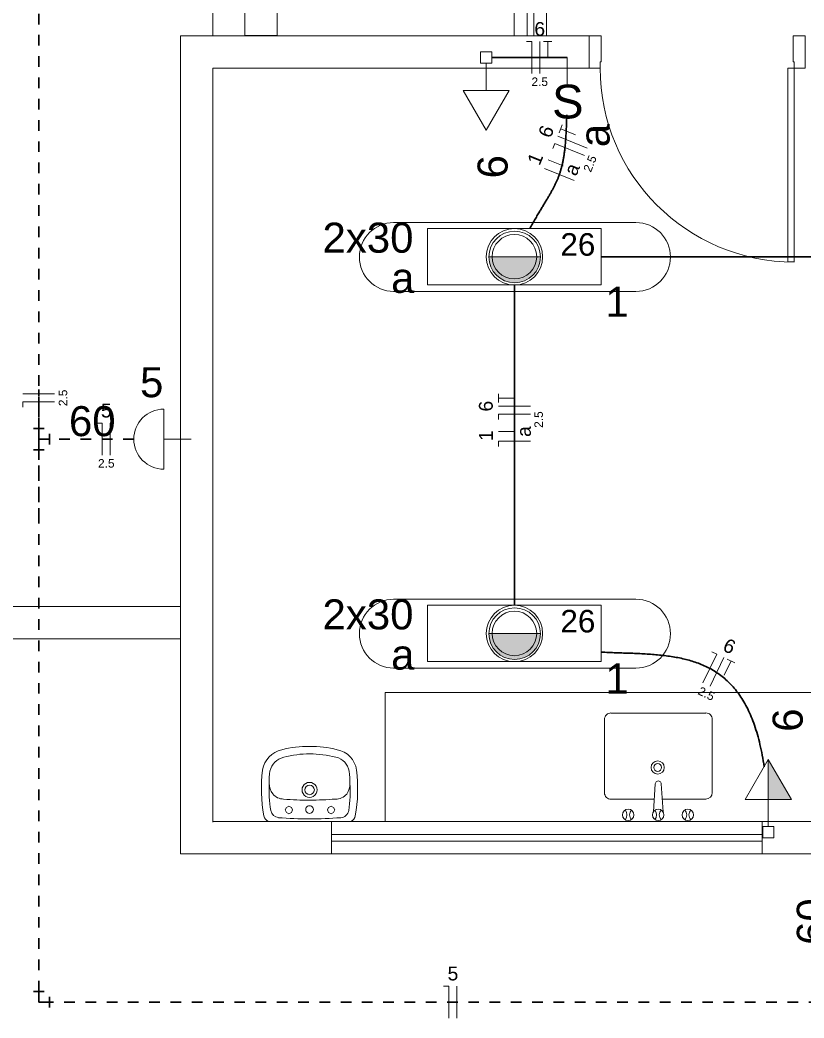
# Model space of a CAD drawing. Header units: millimetres. Extents: x 0 to 321, y -39 to 66.
# Drawn here: x 15.71 to 23.08, y 21.24 to 30.62 of the extents above; entities that cross this region are included whole.
import ezdxf

# ---------------------------------------------------------------- set-up
doc = ezdxf.new("R2010")
doc.units = ezdxf.units.MM
doc.header["$LTSCALE"] = 0.5
doc.header["$MEASUREMENT"] = 0
doc.linetypes.add('DOT2', pattern=[3.175, 0, -3.175])
for name, color, linetype, lineweight in [('Arquitetura', 8, 'Continuous', 5), ('EL-Condutos', 4, 'Continuous', 30), ('EL-Fios', 9, 'Continuous', 20), ('EL-Textos fios', 7, 'Continuous', 20), ('EL-Textos pontos', 5, 'Continuous', 20), ('P-SIMBOL', 5, 'Continuous', 20)]:
    doc.layers.add(name, color=color, linetype=linetype, lineweight=lineweight)
doc.styles.add('Arial', font='arial.ttf')

msp = doc.modelspace()

# ---------------------------------------------------------------- hatches: boundary and pattern name
at = {"layer": 'Arquitetura', "linetype": 'Continuous'}
for points in [[(20.357, 28.15), (20.379, 28.151), (20.4, 28.153), (20.42, 28.158), (20.44, 28.164), (20.46, 28.172), (20.479, 28.182), (20.496, 28.194), (20.513, 28.206), (20.529, 28.221), (20.543, 28.236), (20.556, 28.253), (20.567, 28.271), (20.577, 28.29), (20.585, 28.309), (20.591, 28.329), (20.596, 28.35), (20.599, 28.371), (20.6, 28.392), (20.6, 28.393), (20.6, 28.393), (20.6, 28.393), (20.6, 28.393), (20.6, 28.393), (20.6, 28.393), (20.6, 28.393), (20.6, 28.393), (20.6, 28.393), (20.6, 28.393), (20.6, 28.393), (20.6, 28.393), (20.6, 28.393), (20.6, 28.393), (20.6, 28.393), (20.6, 28.393), (20.6, 28.393), (20.6, 28.393), (20.6, 28.393), (20.6, 28.393), (20.6, 28.393), (20.6, 28.393), (20.6, 28.393), (20.6, 28.393), (20.6, 28.393), (20.6, 28.393), (20.6, 28.393), (20.6, 28.393), (20.6, 28.393), (20.6, 28.393), (20.6, 28.393), (20.6, 28.393), (20.6, 28.393), (20.6, 28.393), (20.6, 28.393), (20.6, 28.393), (20.6, 28.393), (20.6, 28.393), (20.6, 28.393), (20.6, 28.393), (20.6, 28.393), (20.6, 28.393), (20.6, 28.393), (20.6, 28.393), (20.6, 28.393), (20.6, 28.393), (20.6, 28.393), (20.6, 28.393), (20.6, 28.393), (20.6, 28.393), (20.6, 28.393), (20.6, 28.393), (20.6, 28.393), (20.6, 28.393), (20.6, 28.393), (20.6, 28.393), (20.6, 28.393), (20.6, 28.393), (20.6, 28.393), (20.6, 28.393), (20.6, 28.393), (20.6, 28.393), (20.6, 28.393), (20.6, 28.393), (20.6, 28.393), (20.6, 28.393), (20.6, 28.393), (20.6, 28.393), (20.6, 28.393), (20.6, 28.393), (20.6, 28.393), (20.6, 28.393), (20.6, 28.393), (20.115, 28.394), (20.115, 28.393), (20.115, 28.393), (20.115, 28.393), (20.115, 28.393), (20.115, 28.393), (20.115, 28.393), (20.115, 28.393), (20.115, 28.393), (20.115, 28.393), (20.115, 28.393), (20.115, 28.393), (20.115, 28.393), (20.115, 28.393), (20.115, 28.393), (20.115, 28.393), (20.115, 28.393), (20.115, 28.393), (20.115, 28.393), (20.115, 28.393), (20.115, 28.393), (20.115, 28.393), (20.115, 28.393), (20.115, 28.393), (20.115, 28.393), (20.115, 28.393), (20.115, 28.393), (20.115, 28.393), (20.115, 28.393), (20.115, 28.393), (20.115, 28.393), (20.115, 28.393), (20.115, 28.393), (20.115, 28.393), (20.115, 28.393), (20.115, 28.393), (20.115, 28.393), (20.115, 28.393), (20.115, 28.393), (20.115, 28.393), (20.115, 28.393), (20.115, 28.393), (20.115, 28.393), (20.115, 28.393), (20.115, 28.393), (20.115, 28.393), (20.115, 28.393), (20.115, 28.393), (20.115, 28.393), (20.115, 28.393), (20.115, 28.393), (20.115, 28.393), (20.115, 28.393), (20.115, 28.393), (20.115, 28.393), (20.115, 28.393), (20.115, 28.393), (20.115, 28.393), (20.115, 28.393), (20.115, 28.393), (20.115, 28.393), (20.115, 28.393), (20.115, 28.393), (20.115, 28.393), (20.115, 28.393), (20.115, 28.393), (20.115, 28.393), (20.115, 28.393), (20.115, 28.393), (20.115, 28.393), (20.115, 28.393), (20.115, 28.393), (20.115, 28.393), (20.115, 28.393), (20.115, 28.392), (20.116, 28.371), (20.119, 28.35), (20.123, 28.329), (20.13, 28.309), (20.138, 28.29), (20.148, 28.271), (20.159, 28.253), (20.172, 28.236), (20.186, 28.221), (20.202, 28.206), (20.218, 28.194), (20.236, 28.182), (20.255, 28.172), (20.275, 28.164), (20.295, 28.158), (20.315, 28.153), (20.336, 28.151), (20.357, 28.15), (20.357, 28.15)], [(20.357, 24.608), (20.379, 24.608), (20.4, 24.611), (20.42, 24.616), (20.44, 24.622), (20.46, 24.63), (20.479, 24.64), (20.496, 24.651), (20.513, 24.664), (20.529, 24.679), (20.543, 24.694), (20.556, 24.711), (20.567, 24.729), (20.577, 24.747), (20.585, 24.767), (20.591, 24.787), (20.596, 24.808), (20.599, 24.829), (20.6, 24.85), (20.6, 24.851), (20.6, 24.851), (20.6, 24.851), (20.6, 24.851), (20.6, 24.851), (20.6, 24.851), (20.6, 24.851), (20.6, 24.851), (20.6, 24.851), (20.6, 24.851), (20.6, 24.851), (20.6, 24.851), (20.6, 24.851), (20.6, 24.851), (20.6, 24.851), (20.6, 24.851), (20.6, 24.851), (20.6, 24.851), (20.6, 24.851), (20.6, 24.851), (20.6, 24.851), (20.6, 24.851), (20.6, 24.851), (20.6, 24.851), (20.6, 24.851), (20.6, 24.851), (20.6, 24.851), (20.6, 24.851), (20.6, 24.851), (20.6, 24.851), (20.6, 24.851), (20.6, 24.851), (20.6, 24.851), (20.6, 24.851), (20.6, 24.851), (20.6, 24.851), (20.6, 24.851), (20.6, 24.851), (20.6, 24.851), (20.6, 24.851), (20.6, 24.851), (20.6, 24.851), (20.6, 24.851), (20.6, 24.851), (20.6, 24.851), (20.6, 24.851), (20.6, 24.851), (20.6, 24.851), (20.6, 24.851), (20.6, 24.851), (20.6, 24.851), (20.6, 24.851), (20.6, 24.851), (20.6, 24.851), (20.6, 24.851), (20.6, 24.851), (20.6, 24.851), (20.6, 24.851), (20.6, 24.851), (20.6, 24.851), (20.6, 24.851), (20.6, 24.851), (20.6, 24.851), (20.6, 24.851), (20.6, 24.851), (20.6, 24.851), (20.6, 24.851), (20.6, 24.851), (20.6, 24.851), (20.6, 24.851), (20.6, 24.851), (20.6, 24.851), (20.6, 24.851), (20.115, 24.852), (20.115, 24.851), (20.115, 24.851), (20.115, 24.851), (20.115, 24.851), (20.115, 24.851), (20.115, 24.851), (20.115, 24.851), (20.115, 24.851), (20.115, 24.851), (20.115, 24.851), (20.115, 24.851), (20.115, 24.851), (20.115, 24.851), (20.115, 24.851), (20.115, 24.851), (20.115, 24.851), (20.115, 24.851), (20.115, 24.851), (20.115, 24.851), (20.115, 24.851), (20.115, 24.851), (20.115, 24.851), (20.115, 24.851), (20.115, 24.851), (20.115, 24.851), (20.115, 24.851), (20.115, 24.851), (20.115, 24.851), (20.115, 24.851), (20.115, 24.851), (20.115, 24.851), (20.115, 24.851), (20.115, 24.851), (20.115, 24.851), (20.115, 24.851), (20.115, 24.851), (20.115, 24.851), (20.115, 24.851), (20.115, 24.851), (20.115, 24.851), (20.115, 24.851), (20.115, 24.851), (20.115, 24.851), (20.115, 24.851), (20.115, 24.851), (20.115, 24.851), (20.115, 24.851), (20.115, 24.851), (20.115, 24.851), (20.115, 24.851), (20.115, 24.851), (20.115, 24.851), (20.115, 24.851), (20.115, 24.851), (20.115, 24.851), (20.115, 24.851), (20.115, 24.851), (20.115, 24.851), (20.115, 24.851), (20.115, 24.851), (20.115, 24.851), (20.115, 24.851), (20.115, 24.851), (20.115, 24.851), (20.115, 24.851), (20.115, 24.851), (20.115, 24.851), (20.115, 24.851), (20.115, 24.851), (20.115, 24.851), (20.115, 24.851), (20.115, 24.851), (20.115, 24.851), (20.115, 24.85), (20.116, 24.829), (20.119, 24.808), (20.123, 24.787), (20.13, 24.767), (20.138, 24.747), (20.148, 24.729), (20.159, 24.711), (20.172, 24.694), (20.186, 24.679), (20.202, 24.664), (20.218, 24.651), (20.236, 24.64), (20.255, 24.63), (20.275, 24.622), (20.295, 24.616), (20.315, 24.611), (20.336, 24.608), (20.357, 24.608), (20.357, 24.608)]]:
    msp.add_hatch(color=256, dxfattribs=at).paths.add_polyline_path(points)
at = {"layer": 'P-SIMBOL', "linetype": 'Continuous'}
msp.add_hatch(color=256, dxfattribs=at).paths.add_polyline_path([(22.7421, 23.292), (22.7421, 23.6671), (22.9586, 23.2921)])

# ---------------------------------------------------------------- linework, layer by layer
at = {"layer": 'Arquitetura'}
for p, q in [((17.52, 34.521), (17.52, 30.469)), ((20.353, 34.521), (20.353, 30.471)), ((20.474, 30.471), (20.474, 34.524)), ((20.536, 30.471), (20.536, 34.524)), ((20.657, 34.521), (20.657, 30.471)), ((21.064, 30.471), (17.216, 30.471)), ((17.216, 30.471), (17.216, 22.779)), ((21.064, 30.167), (17.52, 30.167)), ((17.52, 30.167), (17.52, 23.083)), ((17.52, 30.167), (20.762, 30.167)), ((17.52, 30.167), (17.52, 23.079)), ((19.219, 28.716), (21.496, 28.716)), ((20.115, 28.394), (20.355, 28.394)), ((20.115, 28.394), (20.355, 28.394)), ((20.115, 28.394), (20.6, 28.394)), ((20.355, 28.394), (20.6, 28.394)), ((19.219, 28.068), (21.496, 28.068)), ((19.219, 25.174), (21.496, 25.174)), ((13.671, 25.106), (17.216, 25.106)), ((16.204, 25.106), (17.216, 25.106)), ((13.671, 24.801), (17.216, 24.801)), ((16.204, 24.801), (17.216, 24.801)), ((20.115, 24.852), (20.355, 24.852)), ((20.115, 24.852), (20.355, 24.852)), ((20.115, 24.852), (20.6, 24.852)), ((20.355, 24.852), (20.6, 24.852)), ((19.219, 24.526), (21.496, 24.526)), ((19.14, 23.083), (19.14, 24.296)), ((23.191, 24.296), (19.14, 24.296)), ((18.199, 23.194), (18.212, 23.216)), ((18.212, 23.169), (18.199, 23.194)), ((18.212, 23.216), (18.234, 23.229)), ((18.234, 23.229), (18.259, 23.216)), ((18.259, 23.216), (18.268, 23.194)), ((18.268, 23.194), (18.259, 23.169)), ((18.598, 23.194), (18.606, 23.216)), ((18.606, 23.169), (18.598, 23.194)), ((18.606, 23.216), (18.632, 23.229)), ((18.632, 23.229), (18.654, 23.216)), ((18.654, 23.216), (18.666, 23.194)), ((18.666, 23.194), (18.654, 23.169)), ((18.234, 23.156), (18.212, 23.169)), ((18.259, 23.169), (18.234, 23.156)), ((18.632, 23.156), (18.606, 23.169)), ((18.654, 23.169), (18.632, 23.156)), ((34.933, 23.083), (17.52, 23.083)), ((18.045, 23.083), (18.431, 23.083)), ((18.302, 23.083), (18.684, 23.083)), ((18.431, 23.083), (18.821, 23.083)), ((18.634, 22.779), (18.634, 23.083)), ((22.684, 23.083), (22.684, 22.779)), ((18.632, 22.962), (22.684, 22.962)), ((18.632, 22.9), (22.684, 22.9)), ((43.337, 22.779), (17.216, 22.779))]:
    msp.add_line(p, q, dxfattribs=at)
at = {"layer": 'Arquitetura', "color": 7}
for p, q in [((21.203, 24.044), (21.203, 23.354)), ((21.263, 24.104), (22.155, 24.104)), ((22.215, 24.044), (22.215, 23.354)), ((21.662, 23.175), (21.679, 23.439)), ((21.752, 23.175), (21.735, 23.439)), ((21.263, 23.294), (21.67, 23.294)), ((21.743, 23.294), (22.155, 23.294))]:
    msp.add_line(p, q, dxfattribs=at)
at = {"layer": 'Arquitetura'}
msp.add_lwpolyline([(17.821, 31.277), (18.125, 31.277), (18.125, 30.473), (17.821, 30.473), (17.821, 31.277)], close=True, dxfattribs=at)
for points in [[(21.058, 30.167), (21.058, 30.471), (21.17, 30.471), (21.17, 30.227), (21.161, 30.227), (21.161, 30.167), (21.058, 30.167)], [(23.087, 30.167), (23.087, 30.471), (22.975, 30.471), (22.975, 30.227), (22.984, 30.227), (22.984, 30.167), (23.087, 30.167)], [(22.924, 30.167), (22.984, 30.167), (22.984, 28.345), (22.924, 28.345), (22.924, 30.167)]]:
    msp.add_lwpolyline(points, dxfattribs=at)
for centre, radius, start, end in [((22.984, 30.167), 1.8225, 180, 270), ((19.221, 28.392), 0.3238, 90.0054, 180.003), ((20.357, 28.392), 0.2423, 90, 180), ((20.357, 28.392), 0.2423, 0, 90), ((21.498, 28.392), 0.3238, 0, 90), ((19.221, 28.392), 0.3238, 180.003, 270), ((20.357, 28.392), 0.2423, 180, 270), ((20.357, 28.392), 0.2423, 270, 0), ((21.498, 28.392), 0.3238, 270, 0), ((19.221, 24.85), 0.3238, 90.0054, 180.003), ((21.498, 24.85), 0.3238, 0, 90), ((20.357, 24.85), 0.2423, 90, 180), ((20.357, 24.85), 0.2423, 0, 90), ((19.221, 24.85), 0.3238, 180.003, 270), ((20.357, 24.85), 0.2423, 180, 270), ((20.357, 24.85), 0.2423, 270, 0), ((21.498, 24.85), 0.3238, 270, 0), ((18.221, 23.527), 0.2379, 102.514, 169.944), ((18.407, 22.83), 0.959, 88.698, 104.422), ((18.451, 22.829), 0.9602, 75.6368, 91.3415), ((18.648, 23.538), 0.2242, 7.71962, 79.5925), ((18.224, 23.521), 0.1714, 102.946, 167.281), ((18.459, 22.554), 1.1678, 91.3524, 103.504), ((18.404, 22.562), 1.1594, 76.4579, 88.6966), ((18.644, 23.533), 0.1587, 8.41938, 78.3837), ((19.503, 23.393), 1.5268, 173.413, 189.693), ((18.679, 23.464), 0.6298, 171.322, 181.826), ((18.162, 23.464), 0.6458, 357.995, 8.16964), ((17.356, 23.394), 1.5252, 350.279, 6.57653), ((19.291, 23.386), 1.2428, 177.323, 189.242), ((18.195, 23.435), 0.145, 176.602, 219.6), ((18.429, 23.381), 0.0707, 150.003, 209.997), ((18.429, 23.381), 0.0707, 90, 149.993), ((18.429, 23.381), 0.045, 90, 180), ((18.429, 23.381), 0.045, 180, 270), ((18.429, 23.381), 0.0707, 29.9968, 89.9993), ((18.429, 23.381), 0.045, 0, 90), ((18.429, 23.381), 0.045, 270.01, 0), ((18.429, 23.381), 0.0707, 330.003, 29.9968), ((18.649, 23.434), 0.1582, 324.652, 2.83944), ((17.899, 23.35), 0.9123, 349.782, 5.79718), ((18.186, 23.43), 0.1351, 220.344, 269.449), ((18.435, 26.271), 2.9869, 265.19, 269.939), ((18.429, 23.381), 0.0707, 209.997, 269.999), ((18.429, 23.381), 0.0707, 270, 329.993), ((18.429, 26.024), 2.7394, 270.021, 275.095), ((18.679, 23.423), 0.1278, 266.773, 320.755), ((18.142, 23.198), 0.0779, 188.756, 265.613), ((18.429, 23.196), 0.0364, 150.013, 209.987), ((18.429, 23.196), 0.0364, 90, 150.04), ((18.429, 23.196), 0.0364, 30.0191, 90.0367), ((18.429, 23.196), 0.0364, 330.013, 29.9872), ((18.717, 23.201), 0.0813, 273.114, 350.393), ((18.097, 23.173), 0.1057, 200.542, 238.93), ((18.416, 26.583), 3.4747, 265.375, 270.21), ((18.429, 23.196), 0.0364, 210.019, 270.037), ((18.429, 23.196), 0.0364, 270, 330.04), ((18.429, 26.914), 3.8055, 270, 274.414), ((18.782, 23.152), 0.0781, 297.867, 348.569)]:
    msp.add_arc(centre, radius, start, end, dxfattribs=at)
at = {"layer": 'Arquitetura', "color": 7}
for centre, radius, start, end in [((21.261, 24.046), 0.0585, 88.5159, 181.484), ((22.156, 24.046), 0.0585, 358.516, 91.4841), ((21.702, 23.592), 0.0622, 90, 180), ((21.702, 23.592), 0.0622, 0, 90), ((21.702, 23.592), 0.0622, 180, 270), ((21.702, 23.592), 0.0364, 90, 180), ((21.702, 23.592), 0.0364, 180, 270), ((21.702, 23.592), 0.0364, 0, 90), ((21.702, 23.592), 0.0364, 270, 0), ((21.702, 23.592), 0.0622, 270, 0), ((21.707, 23.437), 0.0279, 119.293, 179.308), ((21.707, 23.437), 0.0279, 59.2789, 119.293), ((21.707, 23.437), 0.0279, 359.264, 59.2785), ((21.261, 23.352), 0.0585, 178.516, 271.484), ((22.153, 23.356), 0.0622, 270, 359.994), ((21.424, 23.146), 0.0536, 90, 180), ((21.342, 23.146), 0.0708, 318.994, 41.0064), ((21.424, 23.146), 0.0536, 0, 90), ((21.509, 23.146), 0.0708, 138.79, 221.21), ((21.707, 23.146), 0.0536, 90, 180), ((21.621, 23.146), 0.0708, 321.427, 38.5726), ((21.707, 23.146), 0.0536, 0, 90), ((21.788, 23.146), 0.0708, 139.532, 220.468), ((21.985, 23.146), 0.0536, 90, 180), ((21.904, 23.146), 0.0708, 318.884, 41.1163), ((21.985, 23.146), 0.0536, 0, 90), ((22.067, 23.146), 0.0708, 138.691, 221.309), ((21.424, 23.146), 0.0536, 180, 270), ((21.424, 23.146), 0.0536, 270, 0), ((21.707, 23.146), 0.0536, 180, 270), ((21.707, 23.146), 0.0536, 270, 0), ((21.985, 23.146), 0.0536, 180, 270), ((21.985, 23.146), 0.0536, 270, 0)]:
    msp.add_arc(centre, radius, start, end, dxfattribs=at)
at = {"layer": 'EL-Condutos', "linetype": 'Continuous'}
for p, q in [((15.8324, 26.779), (15.9324, 26.779)), ((15.8824, 26.679), (15.8824, 26.779)), ((15.8824, 26.679), (15.8824, 26.579)), ((15.8824, 26.679), (15.9824, 26.679)), ((15.9824, 26.729), (15.9824, 26.629)), ((15.8324, 26.579), (15.9324, 26.579)), ((15.8324, 21.486), (15.9324, 21.486)), ((15.8824, 21.386), (15.8824, 21.486)), ((15.9824, 21.436), (15.9824, 21.336)), ((15.8824, 21.386), (15.9824, 21.386))]:
    msp.add_line(p, q, dxfattribs=at)
at = {"layer": 'EL-Condutos', "linetype": 'DOT2', "ltscale": 0.05}
for points in [[(15.8824, 26.779), (15.8824, 27.0295), (15.8824, 27.3113), (15.8824, 27.6221), (15.8824, 27.9596), (15.8824, 28.3215), (15.8824, 28.7055), (15.8824, 29.1092), (15.8824, 29.5304), (15.8824, 29.9667), (15.8824, 30.4159), (15.8824, 30.8755), (15.8824, 31.3434), (15.8824, 31.8171), (15.8824, 32.2944), (15.8824, 32.773), (15.8824, 33.2505), (15.8824, 33.7246), (15.8824, 34.1931), (15.8824, 34.6536), (15.8824, 35.1037), (15.8824, 35.5413), (15.8824, 35.9639), (15.8824, 36.3693), (15.8824, 36.7551), (15.8824, 37.1191), (15.8824, 37.4589), (15.8824, 37.7722), (15.8824, 38.0567), (15.8824, 38.3101), (15.8824, 38.53)], [(15.8824, 21.486), (15.8824, 22.5264), (15.8824, 23.4392), (15.8824, 24.2318), (15.8824, 24.9113), (15.8824, 25.4851), (15.8824, 25.9602), (15.8824, 26.3439), (15.8824, 26.6435), (15.8824, 26.8662), (15.8824, 27.0192), (15.8824, 27.1098), (15.8824, 27.1451), (15.8824, 27.1325), (15.8824, 27.079), (15.8824, 26.9921), (15.8824, 26.8788), (15.8824, 26.7465), (15.8824, 26.6023), (15.8824, 26.4535), (15.8824, 26.3073), (15.8824, 26.1709), (15.8824, 26.0516), (15.8824, 25.9566), (15.8824, 25.8931), (15.8824, 25.8684), (15.8824, 25.8896), (15.8824, 25.9641), (15.8824, 26.099), (15.8824, 26.3015), (15.8824, 26.579)], [(16.7759, 26.679), (16.7513, 26.679), (16.7273, 26.679), (16.7039, 26.679), (16.681, 26.679), (16.6585, 26.679), (16.6363, 26.679), (16.6143, 26.679), (16.5925, 26.679), (16.5707, 26.679), (16.549, 26.679), (16.5271, 26.679), (16.5051, 26.679), (16.4828, 26.679), (16.4602, 26.679), (16.4371, 26.679), (16.4135, 26.679), (16.3893, 26.679), (16.3644, 26.679), (16.3388, 26.679), (16.3123, 26.679), (16.2849, 26.679), (16.2565, 26.679), (16.2269, 26.679), (16.1962, 26.679), (16.1642, 26.679), (16.1309, 26.679), (16.0961, 26.679), (16.0598, 26.679), (16.022, 26.679), (15.9824, 26.679)], [(23.4218, 21.386), (23.062, 21.386), (22.7253, 21.386), (22.41, 21.386), (22.1147, 21.386), (21.8375, 21.386), (21.5768, 21.386), (21.3311, 21.386), (21.0985, 21.386), (20.8775, 21.386), (20.6665, 21.386), (20.4637, 21.386), (20.2675, 21.386), (20.0763, 21.386), (19.8884, 21.386), (19.7021, 21.386), (19.5158, 21.386), (19.3279, 21.386), (19.1367, 21.386), (18.9405, 21.386), (18.7377, 21.386), (18.5267, 21.386), (18.3057, 21.386), (18.0731, 21.386), (17.8274, 21.386), (17.5667, 21.386), (17.2895, 21.386), (16.9942, 21.386), (16.6789, 21.386), (16.3422, 21.386), (15.9824, 21.386)]]:
    msp.add_spline(points, degree=3, dxfattribs=at)
at = {"layer": 'EL-Condutos', "linetype": 'Continuous'}
for points in [[(20.1436, 30.267), (20.1754, 30.267), (20.2053, 30.267), (20.2334, 30.267), (20.2599, 30.267), (20.2849, 30.267), (20.3085, 30.267), (20.331, 30.267), (20.3524, 30.267), (20.3729, 30.267), (20.3926, 30.267), (20.4117, 30.267), (20.4304, 30.267), (20.4487, 30.267), (20.4669, 30.267), (20.485, 30.267), (20.5032, 30.267), (20.5217, 30.267), (20.5406, 30.267), (20.56, 30.267), (20.5801, 30.267), (20.6011, 30.267), (20.623, 30.267), (20.6461, 30.267), (20.6705, 30.267), (20.6963, 30.267), (20.7236, 30.267), (20.7527, 30.267), (20.7836, 30.267), (20.8165, 30.267), (20.8516, 30.267)], [(20.4987, 28.6596), (20.5247, 28.705), (20.5495, 28.7474), (20.573, 28.7871), (20.5952, 28.8243), (20.6163, 28.8592), (20.6361, 28.8922), (20.6548, 28.9234), (20.6724, 28.9532), (20.689, 28.9816), (20.7045, 29.0091), (20.719, 29.0358), (20.7325, 29.062), (20.745, 29.0879), (20.7567, 29.1138), (20.7675, 29.14), (20.7774, 29.1666), (20.7866, 29.1939), (20.7949, 29.2222), (20.8026, 29.2517), (20.8095, 29.2827), (20.8157, 29.3153), (20.8213, 29.35), (20.8263, 29.3868), (20.8308, 29.4261), (20.8347, 29.468), (20.838, 29.5129), (20.841, 29.561), (20.8434, 29.6125), (20.8455, 29.6677), (20.8472, 29.7268)], [(21.1721, 28.394), (21.3559, 28.394), (21.5306, 28.394), (21.6968, 28.394), (21.8554, 28.394), (22.0068, 28.394), (22.1517, 28.394), (22.2908, 28.394), (22.4247, 28.394), (22.5541, 28.394), (22.6796, 28.394), (22.8018, 28.394), (22.9215, 28.394), (23.0393, 28.394), (23.1557, 28.394), (23.2715, 28.394), (23.3873, 28.394), (23.5037, 28.394), (23.6215, 28.394), (23.7412, 28.394), (23.8634, 28.394), (23.9889, 28.394), (24.1183, 28.394), (24.2522, 28.394), (24.3913, 28.394), (24.5362, 28.394), (24.6876, 28.394), (24.8462, 28.394), (25.0124, 28.394), (25.1871, 28.394), (25.3709, 28.394)], [(20.355, 25.1155), (20.355, 25.2542), (20.355, 25.3851), (20.355, 25.5086), (20.355, 25.6253), (20.355, 25.7358), (20.355, 25.8406), (20.355, 25.9403), (20.355, 26.0356), (20.355, 26.1268), (20.355, 26.2147), (20.355, 26.2998), (20.355, 26.3826), (20.355, 26.4636), (20.355, 26.5436), (20.355, 26.623), (20.355, 26.7024), (20.355, 26.7824), (20.355, 26.8634), (20.355, 26.9462), (20.355, 27.0313), (20.355, 27.1192), (20.355, 27.2104), (20.355, 27.3057), (20.355, 27.4054), (20.355, 27.5102), (20.355, 27.6207), (20.355, 27.7374), (20.355, 27.8609), (20.355, 27.9918), (20.355, 28.1305)], [(21.1712, 24.6763), (21.2416, 24.6732), (21.3116, 24.6706), (21.381, 24.6682), (21.4499, 24.6658), (21.5181, 24.663), (21.5855, 24.6595), (21.6521, 24.655), (21.7176, 24.6493), (21.782, 24.642), (21.8452, 24.6328), (21.9072, 24.6215), (21.9677, 24.6077), (22.0267, 24.5912), (22.0842, 24.5716), (22.1399, 24.5486), (22.1939, 24.522), (22.2459, 24.4914), (22.2959, 24.4566), (22.3439, 24.4172), (22.3896, 24.373), (22.433, 24.3237), (22.474, 24.2689), (22.5125, 24.2084), (22.5484, 24.1418), (22.5815, 24.0689), (22.6119, 23.9893), (22.6393, 23.9028), (22.6638, 23.8091), (22.6851, 23.7079), (22.7032, 23.5988)]]:
    msp.add_spline(points, degree=3, dxfattribs=at)
at = {"layer": 'EL-Fios'}
for p, q in [((20.468, 30.417), (20.518, 30.417)), ((20.518, 30.117), (20.518, 30.417)), ((20.593, 30.117), (20.593, 30.417)), ((20.628, 30.417), (20.708, 30.417)), ((20.668, 30.267), (20.668, 30.417)), ((20.7754, 29.5605), (20.8054, 29.6347)), ((20.9295, 29.5415), (20.7904, 29.5976)), ((21.0405, 29.4158), (20.7623, 29.528)), ((20.7156, 29.4121), (20.7343, 29.4585)), ((21.0125, 29.3462), (20.7343, 29.4585)), ((20.8118, 29.2498), (20.6727, 29.3059)), ((20.9175, 29.1107), (20.6392, 29.2229)), ((16.0324, 27.1046), (15.7324, 27.1046)), ((16.0324, 27.0296), (15.7324, 27.0296)), ((15.7324, 26.9796), (15.7324, 27.0296)), ((20.205, 27.0245), (20.205, 27.1045)), ((20.355, 27.0645), (20.205, 27.0645)), ((20.505, 26.9895), (20.205, 26.9895)), ((20.505, 26.9145), (20.205, 26.9145)), ((20.205, 26.8645), (20.205, 26.9145)), ((16.4305, 26.829), (16.4805, 26.829)), ((16.4805, 26.529), (16.4805, 26.829)), ((16.5555, 26.529), (16.5555, 26.829)), ((20.355, 26.75), (20.205, 26.75)), ((20.505, 26.6605), (20.205, 26.6605)), ((20.205, 26.6105), (20.205, 26.6605)), ((22.1265, 24.3888), (22.2573, 24.6588)), ((22.194, 24.3561), (22.3248, 24.6261)), ((22.2123, 24.6806), (22.2573, 24.6588)), ((22.3269, 24.4584), (22.3923, 24.5934)), ((22.3563, 24.6108), (22.4283, 24.5759)), ((19.6896, 21.536), (19.7396, 21.536)), ((19.7396, 21.236), (19.7396, 21.536)), ((19.8146, 21.236), (19.8146, 21.536))]:
    msp.add_line(p, q, dxfattribs=at)
at = {"layer": 'P-SIMBOL'}
for p, q in [((20.0373, 30.32), (20.1434, 30.32)), ((20.0373, 30.214), (20.0373, 30.32)), ((20.1434, 30.32), (20.1434, 30.214)), ((20.8516, 30.01), (20.8516, 30.267)), ((20.1434, 30.214), (20.0373, 30.214)), ((20.0904, 29.9579), (20.0904, 30.214)), ((20.0904, 29.5829), (19.8739, 29.9579)), ((19.8739, 29.9579), (20.3069, 29.9579)), ((20.3069, 29.9579), (20.0904, 29.5829)), ((19.539, 28.129), (19.539, 28.659)), ((21.171, 28.659), (19.539, 28.659)), ((21.171, 28.129), (21.171, 28.659)), ((21.171, 28.129), (19.539, 28.129)), ((17.059, 26.3965), (17.059, 26.9615)), ((17.059, 26.679), (17.316, 26.679)), ((19.539, 24.587), (19.539, 25.117)), ((21.171, 25.117), (19.539, 25.117)), ((21.171, 24.587), (21.171, 25.117)), ((21.171, 24.587), (19.539, 24.587)), ((22.5256, 23.2921), (22.7421, 23.6671)), ((22.7421, 23.6671), (22.7421, 23.2921)), ((22.7421, 23.6671), (22.9586, 23.2921)), ((22.9586, 23.2921), (22.5256, 23.2921)), ((22.7421, 23.2921), (22.7421, 23.036)), ((22.6891, 23.036), (22.7952, 23.036)), ((22.6891, 22.93), (22.6891, 23.036)), ((22.7952, 23.036), (22.7952, 22.93)), ((22.7952, 22.93), (22.6891, 22.93))]:
    msp.add_line(p, q, dxfattribs=at)
for centre, radius in [((20.355, 28.394), 0.265), ((20.355, 28.394), 0.2092), ((20.355, 24.852), 0.265), ((20.355, 24.852), 0.2092)]:
    msp.add_circle(centre, radius, dxfattribs=at)
msp.add_arc((17.059, 26.679), 0.2825, 90, 270, dxfattribs=at)

# ---------------------------------------------------------------- texts
at = {"layer": 'EL-Textos fios', "attachment_point": 8, "line_spacing_factor": 0.798, "style": 'Arial'}
for s, insert, char_height, width in [('6', (20.593, 30.4689), 0.13, 0.156), ('2.5', (20.593, 29.9984), 0.08, 0.288), ('5', (16.518, 26.8809), 0.13, 0.156), ('2.5', (16.518, 26.4104), 0.08, 0.288), ('5', (19.777, 21.5879), 0.13, 0.156)]:
    msp.add_mtext(s, dxfattribs=dict(at, insert=insert, char_height=char_height, width=width))
for s, insert, char_height, width, rotation in [('6', (20.7142, 29.5471), 0.13, 0.156, 68.02728), ('1', (20.6102, 29.2911), 0.13, 0.156, 68.02728), ('2.5', (21.1035, 29.2539), 0.08, 0.288, 68.02728), ('a', (20.9562, 29.1911), 0.13, 0.156, 68.02728), ('2.5', (16.1516, 27.067), 0.08, 0.288, 90.00021), ('6', (20.1531, 26.989), 0.13, 0.156, 90.00021), ('2.5', (20.6236, 26.863), 0.08, 0.288, 90.00021), ('1', (20.1531, 26.712), 0.13, 0.156, 90.00021), ('a', (20.5111, 26.75), 0.13, 0.156, 90.00021), ('6', (22.3477, 24.6726), 0.13, 0.156, 334.14899), ('2.5', (22.1425, 24.2488), 0.08, 0.288, 334.14899)]:
    msp.add_mtext(s, dxfattribs=dict(at, insert=insert, char_height=char_height, width=width, rotation=rotation))
at = {"layer": 'EL-Textos pontos', "char_height": 0.2824, "attachment_point": 8, "rotation": 90.00021, "line_spacing_factor": 0.798, "style": 'Arial'}
for s, insert, width in [('a', (21.2538, 29.534), 0.33888), ('6', (20.2948, 29.24), 0.33888), ('6', (23.0688, 24.037), 0.33888), ('60', (23.2958, 22.143), 0.67776)]:
    msp.add_mtext(s, dxfattribs=dict(at, insert=insert, width=width))
at = {"layer": 'EL-Textos pontos', "char_height": 0.2824, "line_spacing_factor": 0.798, "style": 'Arial'}
for s, insert, width, attachment_point in [('2x30', (19.406, 28.4282), 1.35552, 9), ('a', (19.415, 28.0502), 0.33888, 9), ('1', (21.429, 27.8292), 0.33888, 9), ('5', (16.945, 27.0692), 0.33888, 8), ('60', (16.386, 26.7032), 0.67776, 8), ('2x30', (19.406, 24.8862), 1.35552, 9), ('a', (19.415, 24.5082), 0.33888, 9), ('1', (21.429, 24.2872), 0.33888, 9)]:
    msp.add_mtext(s, dxfattribs=dict(at, insert=insert, width=width, attachment_point=attachment_point))
at = {"layer": 'P-SIMBOL', "attachment_point": 9, "line_spacing_factor": 0.798, "style": 'Arial'}
for s, insert, char_height, width in [('S', (21.005, 29.6898), 0.3177, 0.38124), ('26', (21.116, 28.4009), 0.2118, 0.50832), ('26', (21.116, 24.8589), 0.2118, 0.50832)]:
    msp.add_mtext(s, dxfattribs=dict(at, insert=insert, char_height=char_height, width=width))

doc.saveas('drawing.dxf')
